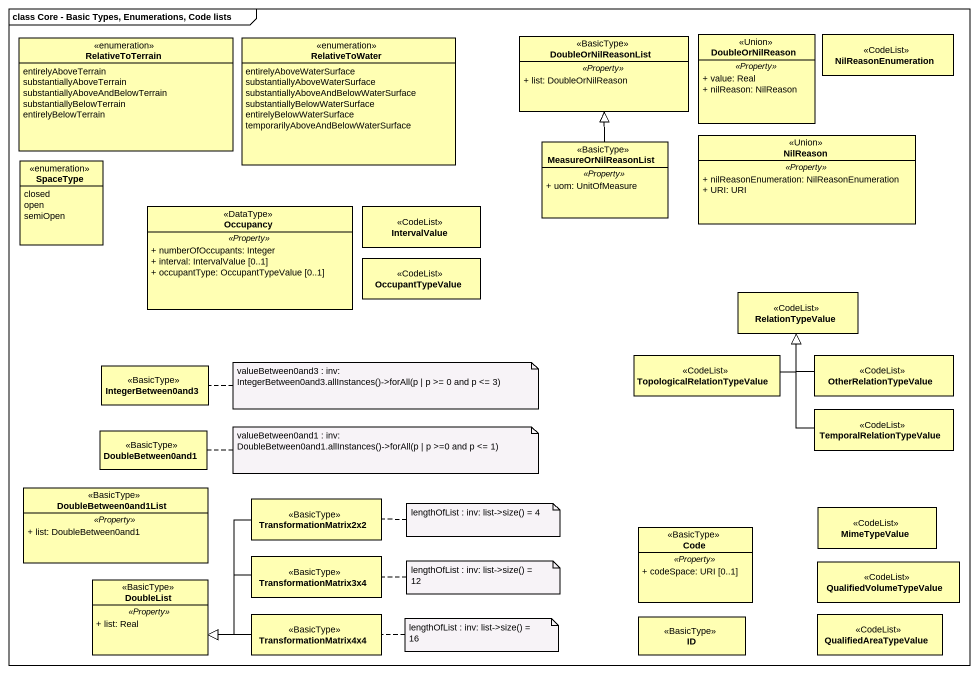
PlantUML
@startuml
mainframe class Core - Basic Types, Enumerations, Code lists
hide circle
hide empty members
skinparam classAttributeIconSize 0
class DoubleOrNilReasonList <<BasicType>> #FFFFB3 {
  .. <<Property>> ..
  + list: DoubleOrNilReason
}
class DoubleOrNilReason <<Union>> #FFFFB3 {
  .. <<Property>> ..
  + value: Real
  + nilReason: NilReason
}
class NilReasonEnumeration <<CodeList>> #FFFFB3
enum RelativeToTerrain #FFFFB3 {
  entirelyAboveTerrain
  substantiallyAboveTerrain
  substantiallyAboveAndBelowTerrain
  substantiallyBelowTerrain
  entirelyBelowTerrain
}
enum RelativeToWater #FFFFB3 {
  entirelyAboveWaterSurface
  substantiallyAboveWaterSurface
  substantiallyAboveAndBelowWaterSurface
  substantiallyBelowWaterSurface
  entirelyBelowWaterSurface
  temporarilyAboveAndBelowWaterSurface
}
class MeasureOrNilReasonList <<BasicType>> #FFFFB3 {
  .. <<Property>> ..
  + uom: UnitOfMeasure
}
class NilReason <<Union>> #FFFFB3 {
  .. <<Property>> ..
  + nilReasonEnumeration: NilReasonEnumeration
  + URI: URI
}
enum SpaceType #FFFFB3 {
  closed
  open
  semiOpen
}
class Occupancy <<DataType>> #FFFFB3 {
  .. <<Property>> ..
  + numberOfOccupants: Integer
  + interval: IntervalValue [0..1]
  + occupantType: OccupantTypeValue [0..1]
}
class IntervalValue <<CodeList>> #FFFFB3
class OccupantTypeValue <<CodeList>> #FFFFB3
class RelationTypeValue <<CodeList>> #FFFFB3
class IntegerBetween0and3 <<BasicType>> #FFFFB3
class TopologicalRelationTypeValue <<CodeList>> #FFFFB3
class OtherRelationTypeValue <<CodeList>> #FFFFB3
class TemporalRelationTypeValue <<CodeList>> #FFFFB3
class DoubleBetween0and1 <<BasicType>> #FFFFB3
class DoubleBetween0and1List <<BasicType>> #FFFFB3 {
  .. <<Property>> ..
  + list: DoubleBetween0and1
}
class TransformationMatrix2x2 <<BasicType>> #FFFFB3
class Code <<BasicType>> #FFFFB3 {
  .. <<Property>> ..
  + codeSpace: URI [0..1]
}
class MimeTypeValue <<CodeList>> #FFFFB3
class TransformationMatrix3x4 <<BasicType>> #FFFFB3
class QualifiedVolumeTypeValue <<CodeList>> #FFFFB3
class DoubleList <<BasicType>> #FFFFB3 {
  .. <<Property>> ..
  + list: Real
}
class TransformationMatrix4x4 <<BasicType>> #FFFFB3
class ID <<BasicType>> #FFFFB3
class QualifiedAreaTypeValue <<CodeList>> #FFFFB3
MeasureOrNilReasonList -up-|> DoubleOrNilReasonList
TopologicalRelationTypeValue -up-|> RelationTypeValue
OtherRelationTypeValue -up-|> RelationTypeValue
TemporalRelationTypeValue -up-|> RelationTypeValue
TransformationMatrix2x2 -left-|> DoubleList
TransformationMatrix3x4 -left-|> DoubleList
TransformationMatrix4x4 -left-|> DoubleList
note right of IntegerBetween0and3 : valueBetween0and3 : inv: IntegerBetween0and3.allInstances()->forAll(p | p >= 0 and p <= 3)
note right of DoubleBetween0and1 : valueBetween0and1 : inv: DoubleBetween0and1.allInstances()->forAll(p | p >=0 and p <= 1)
note right of TransformationMatrix2x2 : lengthOfList : inv: list->size() = 4
note right of TransformationMatrix3x4 : lengthOfList : inv: list->size() = 12
note right of TransformationMatrix4x4 : lengthOfList : inv: list->size() = 16
@enduml
